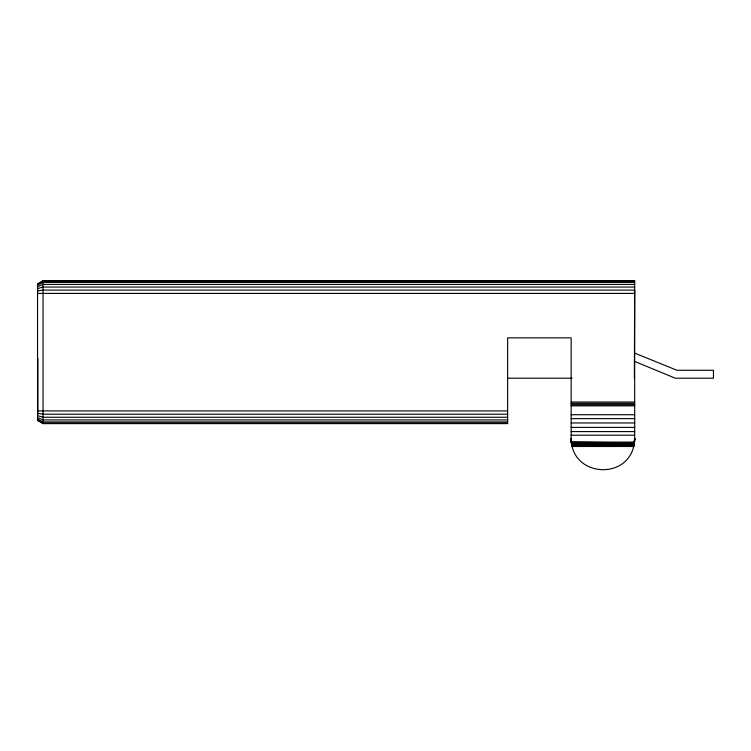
<?xml version="1.0" encoding="UTF-8"?>
<svg xmlns="http://www.w3.org/2000/svg" width="751" height="751" viewBox="0 0 751 751"><rect width="100%" height="100%" fill="white"/><g stroke="black" fill="none" stroke-linecap="round" stroke-linejoin="round"><path stroke-width="1.13" d="M571.586 443.738L571.933 445.521L634.004 445.043L634.679 438.546L634.679 280.686L43.051 280.686L37.55 283.869L37.55 420.447L43.051 423.62L507.629 423.62L507.629 337.866L571.154 337.866L571.154 438.546C571.351 478.162 631.103 481.034 634.576 441.062L633.675 446.488L572.168 446.488L571.586 443.738L572.168 446.488M571.736 444.573L571.258 441.062L571.83 445.043L571.351 442.104L634.482 442.104L634.107 444.573L634.679 438.546L634.266 443.681L571.736 444.573L571.154 438.546L571.736 444.573L634.004 445.043L634.257 443.738L633.675 446.488L571.933 445.521M571.502 443.259L634.388 442.846L634.679 438.546L634.266 443.681L571.502 443.259L571.154 438.546L571.577 443.681M634.332 443.259L634.679 438.546M634.107 444.573L634.576 441.062M633.9 445.521L634.257 443.738M634.36 378.204L634.679 290.327M37.55 284.188L43.051 281.118L634.679 281.118M37.55 285.145L43.051 282.395L634.679 282.395M634.36 290.534L634.679 291.81M37.55 286.657L43.051 284.413L634.679 284.413M37.55 288.628L43.051 287.042L634.679 287.042M37.55 290.928L43.051 290.102L634.679 290.102M37.55 293.397L634.679 293.397M507.629 378.204L572.168 378.204M571.154 402.02L634.679 402.02M571.154 403.371L634.679 403.371M571.154 404.667L634.679 404.667M571.154 405.831L634.679 405.831M37.55 410.919L507.629 410.919M507.629 414.205L43.051 414.205L37.55 413.379M571.154 414.73L634.679 414.73M507.629 417.265L43.051 417.265L37.55 415.678M571.154 418.626L634.679 418.626M507.629 419.903L43.051 419.903L37.55 417.65M507.629 421.921L43.051 421.921L37.55 419.171M571.154 422.963L634.679 422.963M507.629 423.188L43.051 423.188L37.55 420.119M571.154 427.394L634.679 427.394M571.154 431.59L634.679 431.59M571.154 435.204L634.679 435.204M571.351 442.104L634.388 442.846M634.679 353.111L676.904 370.262L713.45 370.262L713.45 378.204L675.337 378.204L634.36 361.306M571.154 438.546L571.445 442.846M43.051 281.118L43.051 423.62M37.869 358.509L37.869 413.773"/></g></svg>
